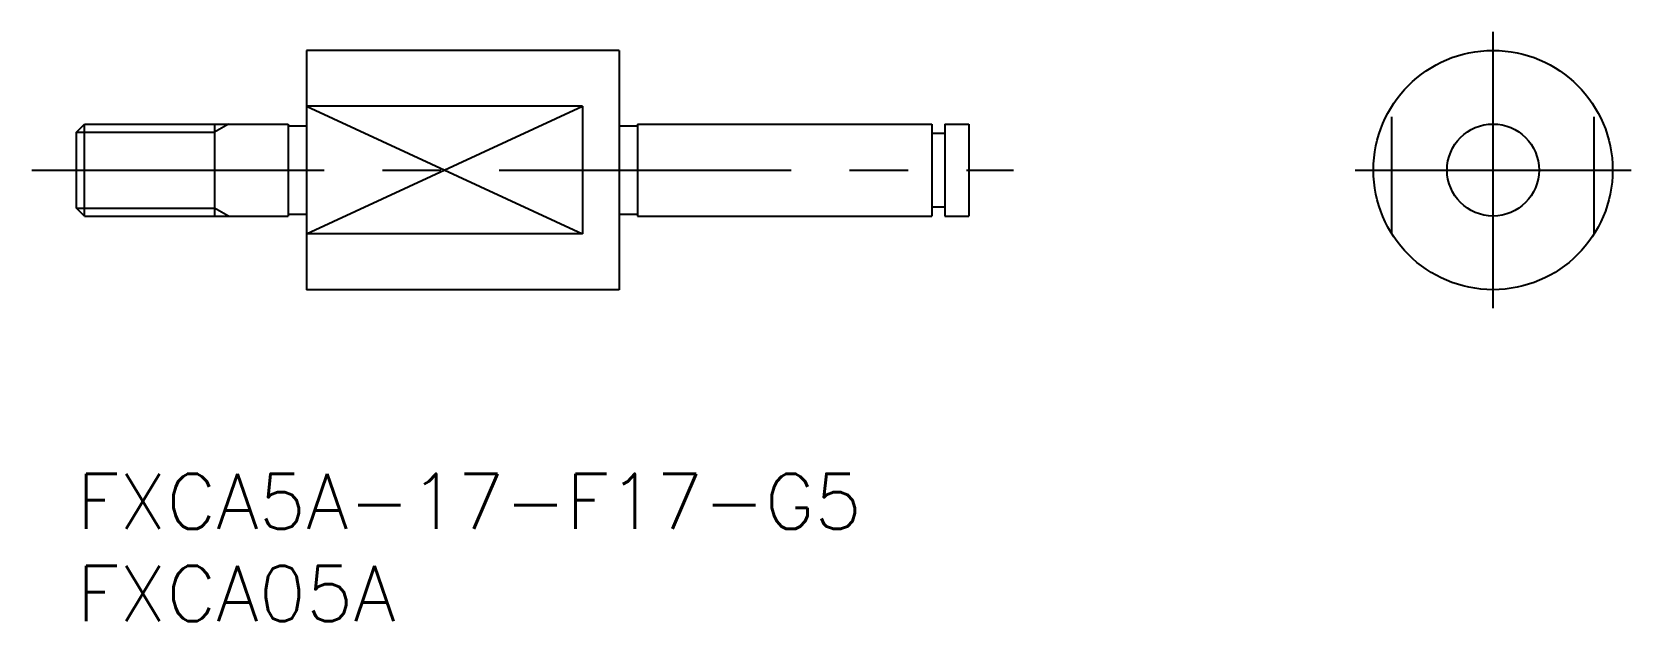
# Model space of a CAD drawing. Extents: x -2.4 to 84.5, y -8 to 24.
import ezdxf

# ---------------------------------------------------------------- set-up
doc = ezdxf.new("R2010")
doc.units = 0
doc.header["$LTSCALE"] = 0.5
doc.linetypes.add('CENTER', pattern=[50.8, 31.75, -6.35, 6.35, -6.35])
doc.linetypes.add('DASHED', pattern=[19.05, 12.7, -6.35])
doc.layers.get('0').update_dxf_attribs({"linetype": 'CONTINUOUS'})
for name, color, linetype in [('MSM_CENTER', 1, 'CENTER'), ('MSM_CONTINUOUS', 7, 'CONTINUOUS'), ('MSM_DASHED', 4, 'DASHED'), ('MSM_NARROW', 5, 'CONTINUOUS'), ('MSM_PART_NUMBER', 7, 'CONTINUOUS')]:
    doc.layers.add(name, color=color, linetype=linetype)
doc.styles.get("Standard").update_dxf_attribs({"font": 'txt.shx', "height": 3, "bigfont": 'bigfont.shx'})

# ---------------------------------------------------------------- blocks, each defined once
blk = doc.blocks.new('*U3')
at = {"layer": 'MSM_PART_NUMBER'}
blk.add_text('FXCA5A-17-F17-G5', height=3, dxfattribs=at).set_placement((0, -3))
blk = doc.blocks.new('*U4')
at = {"layer": 'MSM_PART_NUMBER'}
blk.add_text('FXCA05A', height=3, dxfattribs=at).set_placement((0, -8))

msp = doc.modelspace()

# ---------------------------------------------------------------- linework, layer by layer
at = {"color": 7, "linetype": 'CONTINUOUS'}
for p, q in [((12.5, 23), (12.5, 10)), ((29.5, 23), (29.5, 10)), ((27.5, 19.964), (27.5, 13.036)), ((7.5, 19), (7.5, 14)), ((11.5, 19), (11.5, 14)), ((29.5, 18.9), (30.5, 18.9)), ((30.5, 19), (46.5, 19)), ((30.5, 19), (30.5, 14)), ((46.5, 19), (46.5, 14)), ((47.2, 19), (47.2, 14)), ((47.2, 19), (48.5, 19)), ((48.5, 19), (48.5, 14)), ((29.5, 14.1), (30.5, 14.1)), ((30.5, 14), (46.5, 14)), ((47.2, 14), (48.5, 14))]:
    msp.add_line(p, q, dxfattribs=at)
msp.add_circle((77, 16.5), 6.5, dxfattribs=at)
at = {"layer": 'MSM_CENTER'}
for p, q in [((77, 9), (77, 24)), ((-2.425, 16.5), (50.925, 16.5)), ((69.5, 16.5), (84.5, 16.5))]:
    msp.add_line(p, q, dxfattribs=at)
at = {"layer": 'MSM_CONTINUOUS'}
for p, q in [((29.5, 23), (12.5, 23)), ((27.5, 19.964), (12.5, 19.964)), ((0, 18.567), (0.433, 19)), ((0, 14.433), (0, 18.567)), ((0.433, 14), (0.433, 19)), ((0.433, 19), (11.5, 19)), ((11.5, 18.9), (12.5, 18.9)), ((46.5, 18.5), (47.2, 18.5)), ((0.433, 14), (0, 14.433)), ((0.433, 14), (11.5, 14)), ((11.5, 14.1), (12.5, 14.1)), ((46.5, 14.5), (47.2, 14.5)), ((27.5, 13.036), (12.5, 13.036)), ((29.5, 10), (12.5, 10))]:
    msp.add_line(p, q, dxfattribs=at)
msp.add_circle((77, 16.5), 2.5, dxfattribs=at)
at = {"layer": 'MSM_DASHED'}
for p, q in [((71.5, 13.036), (71.5, 19.964)), ((82.5, 13.036), (82.5, 19.964))]:
    msp.add_line(p, q, dxfattribs=at)
at = {"layer": 'MSM_NARROW'}
for p, q in [((12.5, 19.964), (27.5, 13.036)), ((12.5, 13.036), (27.5, 19.964)), ((0, 18.567), (7.5, 18.567)), ((8.25, 19), (7.5, 18.567)), ((0, 14.433), (7.5, 14.433)), ((8.25, 14), (7.5, 14.433))]:
    msp.add_line(p, q, dxfattribs=at)

# ---------------------------------------------------------------- block references
at = {"layer": 'MSM_CONTINUOUS'}
for name in ['*U3', '*U4']:
    msp.add_blockref(name, (0, 0), dxfattribs=at)

doc.saveas('drawing.dxf')
